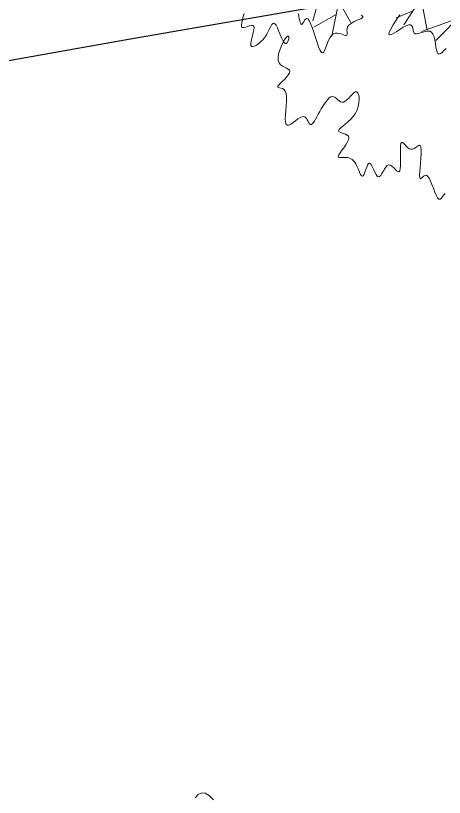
# Model space of a CAD drawing. Extents: x 2080 to 102394, y 2071 to 93424.
# Drawn here: x 86117.1 to 86176.2, y 86887.4 to 86995.3 of the extents above; entities that cross this region are included whole.
import ezdxf

# ---------------------------------------------------------------- set-up
doc = ezdxf.new("R2010")
doc.units = 0
doc.header["$LTSCALE"] = 20
doc.header["$MEASUREMENT"] = 0
doc.layers.add('casuanut tree', color=100, linetype='Continuous', lineweight=5)
doc.layers.add('road', color=2, linetype='Continuous')

# ---------------------------------------------------------------- blocks, each defined once
blk = doc.blocks.new('tr')
at = {"layer": 'casuanut tree'}
for p, q in [((-0.5565, -0.0906), (-0.6394, -0.2729)), ((-0.1911, -0.1005), (-0.3843, -0.2908)), ((-0.6407, -0.1107), (-0.6922, -0.205)), ((-0.5866, -0.166), (-0.564, -0.2415)), ((-0.608, -0.2025), (-0.6935, -0.2276)), ((-0.3058, -0.2214), (-0.3088, -0.3271)), ((-0.3481, -0.2516), (-0.4054, -0.2606)), ((-0.1368, -0.2727), (-0.2877, -0.3694)), ((-0.2032, -0.312), (-0.33, -0.3271))]:
    blk.add_line(p, q, dxfattribs=at)
for points in [[(0.3367, 0.8841), (0.3313, 0.8931), (0.3256, 0.8989), (0.3195, 0.9007), (0.3131, 0.8992), (0.3066, 0.8951)], [(-0.9214, -0.1257), (-0.9266, -0.1361), (-0.9319, -0.1462), (-0.9364, -0.1555), (-0.9394, -0.1634), (-0.94, -0.1693), (-0.9377, -0.1727), (-0.933, -0.1742), (-0.9267, -0.1743), (-0.9196, -0.1737), (-0.9124, -0.173), (-0.9059, -0.1729), (-0.901, -0.1741), (-0.8983, -0.1772), (-0.8984, -0.1826), (-0.9009, -0.1899), (-0.905, -0.1985), (-0.9098, -0.2079), (-0.9148, -0.2174), (-0.9192, -0.2263), (-0.9222, -0.2342), (-0.9231, -0.2403), (-0.9213, -0.2442), (-0.9171, -0.246), (-0.9111, -0.2459), (-0.9035, -0.244), (-0.895, -0.2404), (-0.8859, -0.2355), (-0.8767, -0.2294), (-0.8679, -0.2223), (-0.8599, -0.2143), (-0.8527, -0.2061), (-0.8462, -0.1983), (-0.8405, -0.1914), (-0.8354, -0.186), (-0.831, -0.1828), (-0.8272, -0.1823), (-0.824, -0.1851), (-0.8213, -0.1915), (-0.8189, -0.2008), (-0.8168, -0.212), (-0.8148, -0.2241), (-0.8128, -0.236), (-0.8105, -0.2467), (-0.8079, -0.2552), (-0.8049, -0.2606), (-0.8012, -0.262), (-0.7974, -0.2602), (-0.7937, -0.2562), (-0.7905, -0.251), (-0.7883, -0.2456), (-0.7874, -0.2409), (-0.7883, -0.2381), (-0.7913, -0.238), (-0.7967, -0.2415), (-0.8039, -0.2481), (-0.812, -0.2571), (-0.8205, -0.2678), (-0.8285, -0.2794), (-0.8352, -0.2914), (-0.84, -0.303), (-0.842, -0.3135), (-0.8408, -0.3224), (-0.8371, -0.3298), (-0.8316, -0.336), (-0.8254, -0.3413), (-0.8193, -0.346), (-0.8141, -0.3505), (-0.8109, -0.3549), (-0.8105, -0.3597), (-0.8134, -0.3651), (-0.8192, -0.3708), (-0.8269, -0.3768), (-0.8357, -0.3827), (-0.8446, -0.3883), (-0.8528, -0.3935), (-0.8593, -0.3979), (-0.8634, -0.4014), (-0.8644, -0.4039), (-0.8627, -0.4057), (-0.8592, -0.4074), (-0.8547, -0.4096), (-0.8498, -0.4127), (-0.8454, -0.4173), (-0.8421, -0.4239), (-0.8409, -0.433), (-0.8421, -0.4449), (-0.8454, -0.459), (-0.8499, -0.4744), (-0.855, -0.49), (-0.8598, -0.5051), (-0.8637, -0.5187), (-0.8659, -0.5299), (-0.8657, -0.5378), (-0.8625, -0.5417), (-0.8568, -0.5423), (-0.8492, -0.5404), (-0.8403, -0.5369), (-0.8308, -0.5327), (-0.8213, -0.5286), (-0.8125, -0.5255), (-0.8049, -0.5243), (-0.799, -0.5255), (-0.7947, -0.5289), (-0.7916, -0.5338), (-0.7894, -0.5395), (-0.7877, -0.5454), (-0.7862, -0.5509), (-0.7845, -0.5553), (-0.7823, -0.5581), (-0.7794, -0.5586), (-0.7757, -0.5572), (-0.7712, -0.5539), (-0.7661, -0.5492), (-0.7605, -0.5432), (-0.7543, -0.5363), (-0.7477, -0.5288), (-0.7407, -0.5209), (-0.7334, -0.5128), (-0.7259, -0.505), (-0.7184, -0.4977), (-0.711, -0.4911), (-0.7038, -0.4857), (-0.6971, -0.4817), (-0.691, -0.4794), (-0.6855, -0.4792), (-0.6808, -0.4811), (-0.6767, -0.4847), (-0.673, -0.4894), (-0.6695, -0.4945), (-0.6658, -0.4995), (-0.6618, -0.5037), (-0.6571, -0.5066), (-0.6517, -0.5073), (-0.6453, -0.5057), (-0.6382, -0.5022), (-0.6307, -0.4975), (-0.6232, -0.4924), (-0.6158, -0.4876), (-0.6091, -0.4839), (-0.6033, -0.482), (-0.5988, -0.4826), (-0.5958, -0.4862), (-0.5944, -0.4926), (-0.5946, -0.501), (-0.5964, -0.511), (-0.5999, -0.522), (-0.605, -0.5333), (-0.6117, -0.5444), (-0.6202, -0.5547), (-0.6302, -0.5637), (-0.6413, -0.5716), (-0.6526, -0.5783), (-0.6637, -0.5841), (-0.6737, -0.5891), (-0.6821, -0.5935), (-0.6881, -0.5974), (-0.6911, -0.6009), (-0.6907, -0.6042), (-0.6875, -0.6074), (-0.6825, -0.6107), (-0.6765, -0.6143), (-0.6705, -0.6182), (-0.6655, -0.6226), (-0.6623, -0.6277), (-0.6619, -0.6336), (-0.6648, -0.6403), (-0.6706, -0.6477), (-0.6782, -0.6554), (-0.6868, -0.6631), (-0.6954, -0.6705), (-0.7032, -0.6773), (-0.7092, -0.6831), (-0.7125, -0.6876), (-0.7125, -0.6907), (-0.7096, -0.6927), (-0.7044, -0.6942), (-0.6976, -0.6955), (-0.6899, -0.6973), (-0.6818, -0.7), (-0.6741, -0.7041), (-0.6675, -0.7102), (-0.6624, -0.7184), (-0.6586, -0.7283), (-0.6559, -0.739), (-0.6538, -0.7496), (-0.6522, -0.7594), (-0.6505, -0.7675), (-0.6486, -0.7732), (-0.6461, -0.7755), (-0.6427, -0.7741), (-0.6386, -0.7695), (-0.634, -0.763), (-0.6291, -0.7554), (-0.6241, -0.7479), (-0.6193, -0.7415), (-0.615, -0.7372), (-0.6112, -0.7361), (-0.6082, -0.7389), (-0.6058, -0.7449), (-0.6038, -0.753), (-0.602, -0.7623), (-0.6002, -0.7717), (-0.598, -0.7801), (-0.5954, -0.7867), (-0.592, -0.7902), (-0.5878, -0.79), (-0.5828, -0.7868), (-0.5772, -0.7815), (-0.5712, -0.7751), (-0.565, -0.7685), (-0.5588, -0.7628), (-0.5527, -0.7588), (-0.547, -0.7575), (-0.5418, -0.7596), (-0.537, -0.7643), (-0.5326, -0.7705), (-0.5286, -0.7772), (-0.5248, -0.7833), (-0.5212, -0.7876), (-0.5177, -0.7891), (-0.5144, -0.7868), (-0.511, -0.7799), (-0.5076, -0.7692), (-0.5043, -0.756), (-0.501, -0.7414), (-0.4977, -0.7268), (-0.4946, -0.7133), (-0.4915, -0.7021), (-0.4885, -0.6944), (-0.4855, -0.6911), (-0.4826, -0.6917), (-0.4796, -0.695), (-0.4764, -0.7003), (-0.4728, -0.7066), (-0.4688, -0.7128), (-0.4643, -0.7181), (-0.4592, -0.7214), (-0.4534, -0.7223), (-0.4472, -0.7211), (-0.4411, -0.7189), (-0.4353, -0.7165), (-0.4302, -0.7148), (-0.4263, -0.7146), (-0.4238, -0.7169), (-0.4232, -0.7226), (-0.4246, -0.7321), (-0.4277, -0.7448), (-0.432, -0.7595), (-0.4368, -0.7751), (-0.4417, -0.7906), (-0.4461, -0.8048), (-0.4495, -0.8167), (-0.4513, -0.8251), (-0.4512, -0.8294), (-0.4493, -0.8302), (-0.4461, -0.8287), (-0.4419, -0.8261), (-0.4371, -0.8234), (-0.4321, -0.8218), (-0.4274, -0.8224), (-0.4232, -0.8262), (-0.4198, -0.8342), (-0.4171, -0.8454), (-0.415, -0.8586), (-0.413, -0.8727), (-0.4111, -0.8865), (-0.4089, -0.8988), (-0.4063, -0.9084), (-0.4029, -0.9141), (-0.3986, -0.9152), (-0.3937, -0.9128), (-0.3882, -0.9083), (-0.3823, -0.9033), (-0.3764, -0.8993)], [(-0.2591, -0.4047), (-0.2682, -0.4106), (-0.2762, -0.4153), (-0.2828, -0.4181), (-0.288, -0.4186), (-0.2914, -0.4161), (-0.2931, -0.4102), (-0.2934, -0.4015), (-0.2928, -0.391), (-0.292, -0.3793), (-0.2913, -0.3674), (-0.2914, -0.356), (-0.2928, -0.3461), (-0.2959, -0.3383), (-0.3012, -0.3334), (-0.3082, -0.3309), (-0.3164, -0.3302), (-0.3251, -0.3306), (-0.3337, -0.3314), (-0.3417, -0.3321), (-0.3484, -0.332), (-0.3533, -0.3304), (-0.3561, -0.3269), (-0.3571, -0.3219), (-0.3571, -0.3161), (-0.3569, -0.3099), (-0.3571, -0.304), (-0.3586, -0.2991), (-0.362, -0.2956), (-0.368, -0.2944), (-0.3771, -0.2956), (-0.3885, -0.2988), (-0.4011, -0.303), (-0.4137, -0.3075), (-0.4254, -0.3114), (-0.435, -0.3139), (-0.4413, -0.3141), (-0.4434, -0.3113), (-0.4404, -0.3048), (-0.4329, -0.2951), (-0.4215, -0.2828), (-0.4071, -0.2686), (-0.3905, -0.2532)], [(-0.7366, -0.169), (-0.7367, -0.1774), (-0.7369, -0.1861), (-0.7369, -0.1943), (-0.7365, -0.2013), (-0.7356, -0.2063), (-0.7339, -0.2087), (-0.7314, -0.2081), (-0.7281, -0.2051), (-0.7243, -0.201), (-0.7201, -0.1968), (-0.7159, -0.1935), (-0.7118, -0.1924), (-0.7079, -0.1945), (-0.7046, -0.2008), (-0.702, -0.2122), (-0.6999, -0.2274), (-0.6982, -0.2452), (-0.6966, -0.264), (-0.695, -0.2823), (-0.6931, -0.2988), (-0.6907, -0.3119), (-0.6878, -0.3203), (-0.684, -0.3229), (-0.6794, -0.3205), (-0.6742, -0.3143), (-0.6683, -0.3055), (-0.662, -0.2954), (-0.6551, -0.2853), (-0.6479, -0.2762), (-0.6405, -0.2696), (-0.6328, -0.2662), (-0.6251, -0.2657), (-0.6176, -0.2673), (-0.6105, -0.2703), (-0.6039, -0.274), (-0.5982, -0.2777), (-0.5934, -0.2806), (-0.5898, -0.282), (-0.5875, -0.2814), (-0.5861, -0.2789), (-0.5852, -0.2751), (-0.5844, -0.2703), (-0.5834, -0.2649), (-0.5816, -0.2593), (-0.5786, -0.254), (-0.574, -0.2493), (-0.5676, -0.2456), (-0.5599, -0.2427), (-0.5513, -0.2405), (-0.5426, -0.2387), (-0.5344, -0.2373), (-0.5273, -0.2358), (-0.5219, -0.2343), (-0.5189, -0.2324), (-0.5185, -0.23), (-0.5203, -0.2272), (-0.5232, -0.224)]]:
    blk.add_lwpolyline(points, dxfattribs=at)

msp = doc.modelspace()

# ---------------------------------------------------------------- linework, layer by layer
at = {"layer": 'road', "linetype": 'Continuous', "ltscale": 0.5}
msp.add_arc((87334.679, 80167.415), 6929.642, 93.0746905, 103.3666577, dxfattribs=at)

# ---------------------------------------------------------------- block references
at = {"layer": 'casuanut tree', "linetype": 'Continuous'}
for p, xscale, yscale, zscale, rotation in [((86182.828, 87008.622), 39.3723505157182, 39.37235051571042, 39.37235051570639, 13.01607038379638), ((86134.215, 86813.236), 78.74470103140477, 78.7447010314063, 78.74470103141279, 13.01607038379083)]:
    msp.add_blockref('tr', p, dxfattribs=dict(at, xscale=xscale, yscale=yscale, zscale=zscale, rotation=rotation))

doc.saveas('drawing.dxf')
